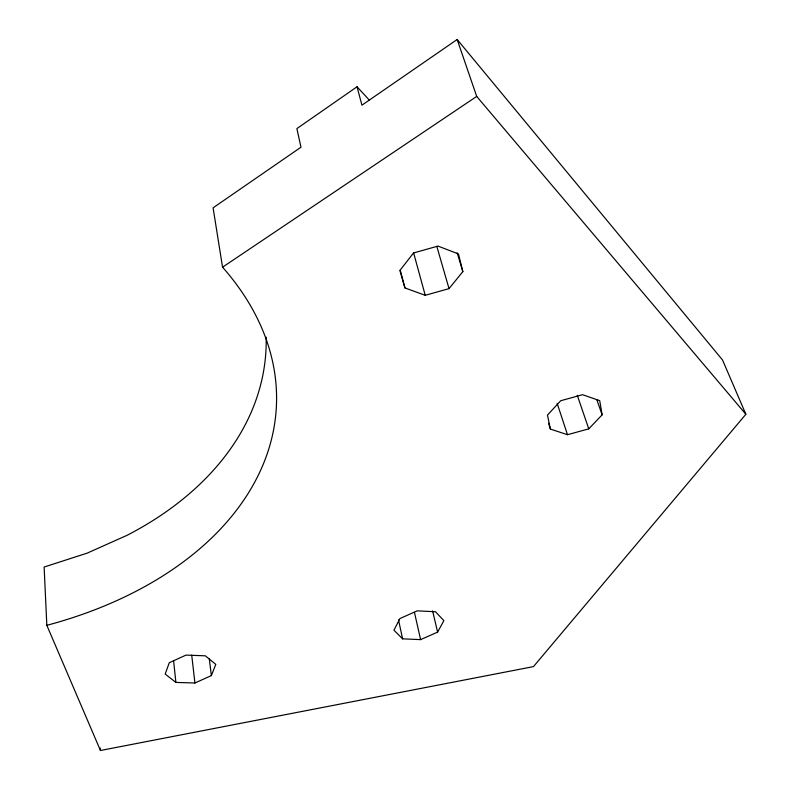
<?xml version="1.0" encoding="UTF-8"?>
<svg xmlns="http://www.w3.org/2000/svg" width="790" height="790" viewBox="0 0 790 790"><rect width="100%" height="100%" fill="white"/><g stroke="black" fill="none" stroke-linecap="round" stroke-linejoin="round"><path stroke-width="1.19" d="M211.364 675.598L215.789 664.37L205.351 655.819L185.986 655.107L169.267 662.731L165.189 674.077L175.894 682.412L194.923 683.004L211.364 675.598L209.271 658.603M437.611 632.128L443.862 620.624L435.497 611.746L417.199 610.858L399.908 618.57L393.953 630.203L402.614 638.853L420.606 639.614L437.611 632.128L432.604 610.877M449.026 288.626L462.841 271.632L458.467 253.946L437.976 246.075L413.516 252.988L399.878 270.466L404.934 287.935L425.237 295.312L449.026 288.626L436.821 246.391M46.827 625.325A383.022 253.323 2.3 0 0 222.553 267.188L213.093 207.829L300.98 147.217L296.872 128.612L357.031 86.781L361.938 105.179L457.163 39.5L722.534 359.993L745.869 414.266L533.467 666.612L100.449 750.5L46.827 625.325L44.131 567.032L87.157 553.138L127.081 535.304A370.095 254.143 3.5 0 0 266.181 337.192M588.767 428.851L602.138 414.849L599.719 400.658L582.536 394.694L560.732 400.728L547.46 415.076L550.413 429.098L567.496 434.707L588.767 428.851L577.283 395.306M222.553 267.188L476.706 96.419L457.163 39.5M357.031 86.781L369.522 100.32M476.706 96.419L745.869 414.266M596.845 399.809L602.138 414.849M557.167 403.394L567.496 434.707M548.546 423.272L550.413 429.098M457.213 252.889L462.841 271.632M413.624 252.938L425.237 295.312M400.263 270.219L404.934 287.935M414.464 612.438L420.606 639.614M398.486 619.874L402.614 638.853M191.713 655.068L194.923 683.004M173.563 660.47L175.894 682.412M100.281 748.081L100.449 750.5"/></g></svg>
